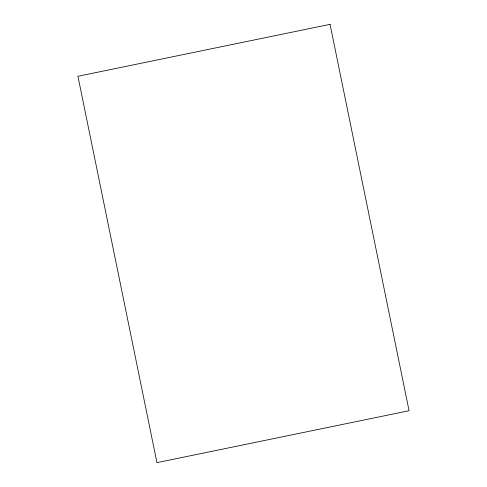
<?xml version="1.0" encoding="UTF-8"?>
<svg xmlns="http://www.w3.org/2000/svg" width="487" height="487" viewBox="0 0 487 487"><rect width="100%" height="100%" fill="white"/><g stroke="black" fill="none" stroke-linecap="round" stroke-linejoin="round"><path stroke-width="0.73" d="M330.052 24.35L77.932 76.276L156.948 462.65L409.068 410.724L330.052 24.35"/></g></svg>
